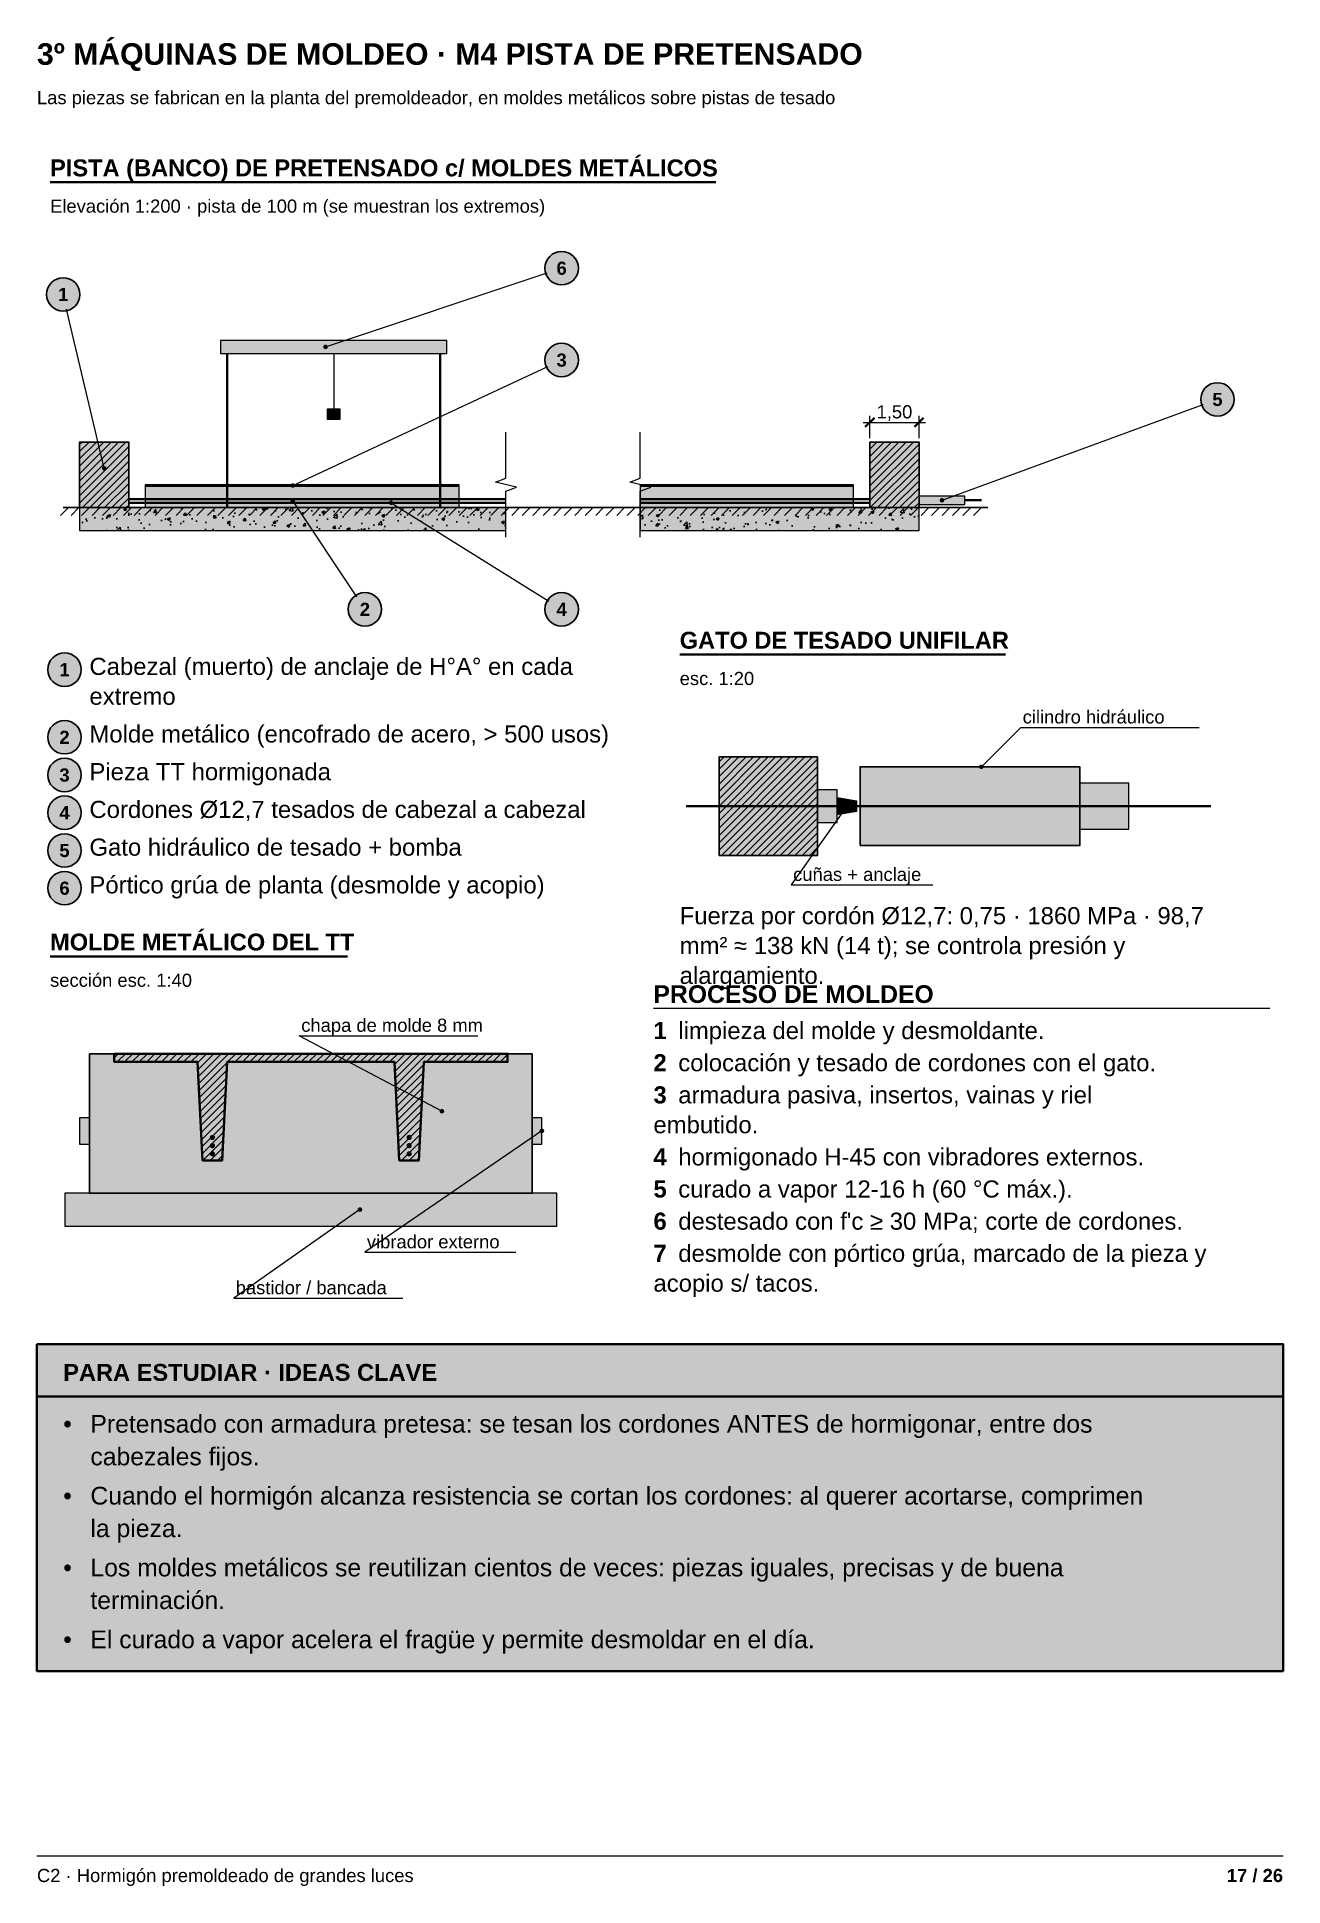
# Model space of a CAD drawing. Header units: millimetres. Extents: x 10 to 200, y 4 to 286.
import ezdxf
from ezdxf.enums import TextEntityAlignment as Align

# ---------------------------------------------------------------- set-up
doc = ezdxf.new("R2010")
doc.units = ezdxf.units.MM
for name, color, linetype in [('ARMADURAS-RELLENO', 9, 'Continuous'), ('CONTORNOS', 7, 'Continuous'), ('CONTORNOS-RAYADO', 8, 'Continuous'), ('CONTORNOS-RELLENO', 9, 'Continuous'), ('COTAS', 7, 'Continuous'), ('ESTUDIO', 7, 'Continuous'), ('ESTUDIO-RELLENO', 9, 'Continuous'), ('LINEAS', 7, 'Continuous'), ('MARCO', 7, 'Continuous'), ('REFERENCIAS', 7, 'Continuous'), ('REFERENCIAS-RELLENO', 9, 'Continuous'), ('TEXTOS', 7, 'Continuous')]:
    doc.layers.add(name, color=color, linetype=linetype)
doc.styles.add('ARIAL', font='arial.ttf')
doc.styles.add('ARIAL-NEGRITA', font='arialbd.ttf')

msp = doc.modelspace()

# ---------------------------------------------------------------- hatches: boundary and pattern name
at = {"layer": 'ARMADURAS-RELLENO', "true_color": 0x000000}
h = msp.add_hatch(color=18, dxfattribs=at)
h.dxf.hatch_style = 1
edge = h.paths.add_edge_path()
edge.add_arc((36.75, 118.5), 0.4, 0, 360)
h = msp.add_hatch(color=18, dxfattribs=at)
h.dxf.hatch_style = 1
edge = h.paths.add_edge_path()
edge.add_arc((66.75, 118.5), 0.4, 0, 360)
h = msp.add_hatch(color=18, dxfattribs=at)
h.dxf.hatch_style = 1
edge = h.paths.add_edge_path()
edge.add_arc((36.75, 117.25), 0.4, 0, 360)
h = msp.add_hatch(color=18, dxfattribs=at)
h.dxf.hatch_style = 1
edge = h.paths.add_edge_path()
edge.add_arc((36.75, 116), 0.4, 0, 360)
h = msp.add_hatch(color=18, dxfattribs=at)
h.dxf.hatch_style = 1
edge = h.paths.add_edge_path()
edge.add_arc((66.75, 117.25), 0.4, 0, 360)
h = msp.add_hatch(color=18, dxfattribs=at)
h.dxf.hatch_style = 1
edge = h.paths.add_edge_path()
edge.add_arc((66.75, 116), 0.4, 0, 360)
at = {"layer": 'CONTORNOS-RAYADO'}
h = msp.add_hatch(dxfattribs=at)
h.set_pattern_fill('ANSI31', color=8, scale=0.25)
h.paths.add_polyline_path([(16.5, 214.5), (24, 214.5), (24, 224.5), (16.5, 224.5)])
h = msp.add_hatch(dxfattribs=at)
h.set_pattern_fill('ANSI31', color=8, scale=0.25)
h.paths.add_polyline_path([(137, 214.5), (144.5, 214.5), (144.5, 224.5), (137, 224.5)])
h = msp.add_hatch(dxfattribs=at)
h.set_pattern_fill('AR-CONC', color=8, scale=0.025)
h.paths.add_polyline_path([(16.5, 211), (81.5, 211), (81.5, 214.5), (16.5, 214.5)])
h = msp.add_hatch(dxfattribs=at)
h.set_pattern_fill('AR-CONC', color=8, scale=0.025)
h.paths.add_polyline_path([(102, 211), (144.5, 211), (144.5, 214.5), (102, 214.5)])
h = msp.add_hatch(dxfattribs=at)
h.set_pattern_fill('ANSI31', color=8, scale=0.25)
h.paths.add_polyline_path([(114, 161.5), (129, 161.5), (129, 176.5), (114, 176.5)])
h = msp.add_hatch(dxfattribs=at)
h.set_pattern_fill('ANSI31', color=8, scale=0.25)
h.paths.add_polyline_path([(21.75, 130), (34.5, 130), (35.25, 115), (38.25, 115), (39, 130), (64.5, 130), (65.25, 115), (68.25, 115), (69, 130), (81.75, 130), (81.75, 131.25), (21.75, 131.25)])
at = {"layer": 'CONTORNOS-RELLENO', "true_color": 0xf2c230}
h = msp.add_hatch(color=40, dxfattribs=at)
h.dxf.hatch_style = 1
h.paths.add_polyline_path([(38, 238), (72.5, 238), (72.5, 240), (38, 240)])
at = {"layer": 'CONTORNOS-RELLENO', "true_color": 0x3a3a3a}
h = msp.add_hatch(color=250, dxfattribs=at)
h.dxf.hatch_style = 1
h.paths.add_polyline_path([(54.25, 228), (56.25, 228), (56.25, 229.5), (54.25, 229.5)])
at = {"layer": 'CONTORNOS-RELLENO', "true_color": 0xd3d6d9}
h = msp.add_hatch(color=254, dxfattribs=at)
h.dxf.hatch_style = 1
h.paths.add_polyline_path([(16.5, 214.5), (24, 214.5), (24, 224.5), (16.5, 224.5)])
h = msp.add_hatch(color=254, dxfattribs=at)
h.dxf.hatch_style = 1
h.paths.add_polyline_path([(137, 214.5), (144.5, 214.5), (144.5, 224.5), (137, 224.5)])
at = {"layer": 'CONTORNOS-RELLENO', "true_color": 0xe3dccb}
h = msp.add_hatch(color=254, dxfattribs=at)
h.dxf.hatch_style = 1
h.paths.add_polyline_path([(26.5, 217.75), (74.4, 217.75), (74.4, 218), (26.5, 218)])
at = {"layer": 'CONTORNOS-RELLENO', "true_color": 0x7d8a96}
h = msp.add_hatch(color=252, dxfattribs=at)
h.dxf.hatch_style = 1
h.paths.add_polyline_path([(26.5, 214.5), (74.4, 214.5), (74.4, 217.75), (26.5, 217.75)])
at = {"layer": 'CONTORNOS-RELLENO', "true_color": 0xe3dccb}
h = msp.add_hatch(color=254, dxfattribs=at)
h.dxf.hatch_style = 1
h.paths.add_polyline_path([(102, 217.75), (134.5, 217.75), (134.5, 218), (102, 218)])
at = {"layer": 'CONTORNOS-RELLENO', "true_color": 0x7d8a96}
h = msp.add_hatch(color=252, dxfattribs=at)
h.dxf.hatch_style = 1
h.paths.add_polyline_path([(102, 214.5), (134.5, 214.5), (134.5, 217.75), (102, 217.75)])
at = {"layer": 'CONTORNOS-RELLENO', "true_color": 0xe6e4df}
h = msp.add_hatch(color=254, dxfattribs=at)
h.dxf.hatch_style = 1
h.paths.add_polyline_path([(16.5, 211), (81.5, 211), (81.5, 214.5), (16.5, 214.5)])
h = msp.add_hatch(color=254, dxfattribs=at)
h.dxf.hatch_style = 1
h.paths.add_polyline_path([(102, 211), (144.5, 211), (144.5, 214.5), (102, 214.5)])
at = {"layer": 'CONTORNOS-RELLENO', "true_color": 0xf2c230}
h = msp.add_hatch(color=40, dxfattribs=at)
h.dxf.hatch_style = 1
h.paths.add_polyline_path([(144.5, 215), (151.5, 215), (151.5, 216.25), (144.5, 216.25)])
at = {"layer": 'CONTORNOS-RELLENO', "true_color": 0xd3d6d9}
h = msp.add_hatch(color=254, dxfattribs=at)
h.dxf.hatch_style = 1
h.paths.add_polyline_path([(114, 161.5), (129, 161.5), (129, 176.5), (114, 176.5)])
at = {"layer": 'CONTORNOS-RELLENO', "true_color": 0xf2c230}
h = msp.add_hatch(color=40, dxfattribs=at)
h.dxf.hatch_style = 1
h.paths.add_polyline_path([(135.5, 163), (169, 163), (169, 175), (135.5, 175)])
at = {"layer": 'CONTORNOS-RELLENO', "true_color": 0x777777}
h = msp.add_hatch(color=8, dxfattribs=at)
h.dxf.hatch_style = 1
h.paths.add_polyline_path([(169, 165.5), (176.5, 165.5), (176.5, 172.5), (169, 172.5)])
at = {"layer": 'CONTORNOS-RELLENO', "true_color": 0x999999}
h = msp.add_hatch(color=253, dxfattribs=at)
h.dxf.hatch_style = 1
h.paths.add_polyline_path([(129, 166.5), (132, 166.5), (132, 171.5), (129, 171.5)])
at = {"layer": 'CONTORNOS-RELLENO', "true_color": 0x3a3a3a}
h = msp.add_hatch(color=250, dxfattribs=at)
h.dxf.hatch_style = 1
h.paths.add_polyline_path([(132, 167.75), (135, 168.25), (135, 169.75), (132, 170.25)])
at = {"layer": 'CONTORNOS-RELLENO', "true_color": 0x7d8a96}
h = msp.add_hatch(color=252, dxfattribs=at)
h.dxf.hatch_style = 1
h.paths.add_polyline_path([(18, 131.25), (18, 110), (85.5, 110), (85.5, 131.25), (81.75, 131.25), (81.75, 130), (69, 130), (68.25, 115), (65.25, 115), (64.5, 130), (39, 130), (38.25, 115), (35.25, 115), (34.5, 130), (21.75, 130), (21.75, 131.25)])
at = {"layer": 'CONTORNOS-RELLENO', "true_color": 0xd3d6d9}
h = msp.add_hatch(color=254, dxfattribs=at)
h.dxf.hatch_style = 1
h.paths.add_polyline_path([(21.75, 130), (34.5, 130), (35.25, 115), (38.25, 115), (39, 130), (64.5, 130), (65.25, 115), (68.25, 115), (69, 130), (81.75, 130), (81.75, 131.25), (21.75, 131.25)])
at = {"layer": 'CONTORNOS-RELLENO', "true_color": 0xf2c230}
h = msp.add_hatch(color=40, dxfattribs=at)
h.dxf.hatch_style = 1
h.paths.add_polyline_path([(16.5, 117.5), (18, 117.5), (18, 121.5), (16.5, 121.5)])
h = msp.add_hatch(color=40, dxfattribs=at)
h.dxf.hatch_style = 1
h.paths.add_polyline_path([(85.5, 117.5), (87, 117.5), (87, 121.5), (85.5, 121.5)])
at = {"layer": 'CONTORNOS-RELLENO', "true_color": 0x888888}
h = msp.add_hatch(color=252, dxfattribs=at)
h.dxf.hatch_style = 1
h.paths.add_polyline_path([(14.25, 105), (89.25, 105), (89.25, 110), (14.25, 110)])
at = {"layer": 'ESTUDIO-RELLENO', "true_color": 0xfff8dc}
h = msp.add_hatch(color=7, dxfattribs=at)
h.dxf.hatch_style = 1
h.paths.add_polyline_path([(10, 87), (200, 87), (200, 37.1652), (10, 37.1652)])
at = {"layer": 'ESTUDIO-RELLENO', "true_color": 0xf3d77a}
h = msp.add_hatch(color=41, dxfattribs=at)
h.dxf.hatch_style = 1
h.paths.add_polyline_path([(10, 87), (200, 87), (200, 79), (10, 79)])
at = {"layer": 'REFERENCIAS-RELLENO', "true_color": 0xffffff}
h = msp.add_hatch(color=7, dxfattribs=at)
h.dxf.hatch_style = 1
edge = h.paths.add_edge_path()
edge.add_arc((90, 251), 2.55, 0, 360)
h = msp.add_hatch(color=7, dxfattribs=at)
h.dxf.hatch_style = 1
edge = h.paths.add_edge_path()
edge.add_arc((14, 247), 2.55, 0, 360)
at = {"layer": 'REFERENCIAS-RELLENO', "true_color": 0x000000}
h = msp.add_hatch(color=18, dxfattribs=at)
h.dxf.hatch_style = 1
edge = h.paths.add_edge_path()
edge.add_arc((54, 239), 0.35, 0, 360)
at = {"layer": 'REFERENCIAS-RELLENO', "true_color": 0xffffff}
h = msp.add_hatch(color=7, dxfattribs=at)
h.dxf.hatch_style = 1
edge = h.paths.add_edge_path()
edge.add_arc((90, 237), 2.55, 0, 360)
h = msp.add_hatch(color=7, dxfattribs=at)
h.dxf.hatch_style = 1
edge = h.paths.add_edge_path()
edge.add_arc((190, 231), 2.55, 0, 360)
at = {"layer": 'REFERENCIAS-RELLENO', "true_color": 0x000000}
h = msp.add_hatch(color=18, dxfattribs=at)
h.dxf.hatch_style = 1
edge = h.paths.add_edge_path()
edge.add_arc((20.25, 220.5), 0.35, 0, 360)
h = msp.add_hatch(color=18, dxfattribs=at)
h.dxf.hatch_style = 1
edge = h.paths.add_edge_path()
edge.add_arc((49, 217.875), 0.35, 0, 360)
h = msp.add_hatch(color=18, dxfattribs=at)
h.dxf.hatch_style = 1
edge = h.paths.add_edge_path()
edge.add_arc((49, 215.5), 0.35, 0, 360)
h = msp.add_hatch(color=18, dxfattribs=at)
h.dxf.hatch_style = 1
edge = h.paths.add_edge_path()
edge.add_arc((64, 215.25), 0.35, 0, 360)
h = msp.add_hatch(color=18, dxfattribs=at)
h.dxf.hatch_style = 1
edge = h.paths.add_edge_path()
edge.add_arc((148, 215.625), 0.35, 0, 360)
at = {"layer": 'REFERENCIAS-RELLENO', "true_color": 0xffffff}
h = msp.add_hatch(color=7, dxfattribs=at)
h.dxf.hatch_style = 1
edge = h.paths.add_edge_path()
edge.add_arc((60, 199), 2.55, 0, 360)
h = msp.add_hatch(color=7, dxfattribs=at)
h.dxf.hatch_style = 1
edge = h.paths.add_edge_path()
edge.add_arc((90, 199), 2.55, 0, 360)
h = msp.add_hatch(color=7, dxfattribs=at)
h.dxf.hatch_style = 1
edge = h.paths.add_edge_path()
edge.add_arc((14.2, 189.8), 2.55, 0, 360)
h = msp.add_hatch(color=7, dxfattribs=at)
h.dxf.hatch_style = 1
edge = h.paths.add_edge_path()
edge.add_arc((14.2, 179.5), 2.55, 0, 360)
h = msp.add_hatch(color=7, dxfattribs=at)
h.dxf.hatch_style = 1
edge = h.paths.add_edge_path()
edge.add_arc((14.2, 173.75), 2.55, 0, 360)
at = {"layer": 'REFERENCIAS-RELLENO', "true_color": 0x000000}
h = msp.add_hatch(color=18, dxfattribs=at)
h.dxf.hatch_style = 1
edge = h.paths.add_edge_path()
edge.add_arc((154, 175), 0.35, 0, 360)
at = {"layer": 'REFERENCIAS-RELLENO', "true_color": 0xffffff}
h = msp.add_hatch(color=7, dxfattribs=at)
h.dxf.hatch_style = 1
edge = h.paths.add_edge_path()
edge.add_arc((14.2, 168), 2.55, 0, 360)
at = {"layer": 'REFERENCIAS-RELLENO', "true_color": 0x000000}
h = msp.add_hatch(color=18, dxfattribs=at)
h.dxf.hatch_style = 1
edge = h.paths.add_edge_path()
edge.add_arc((133.5, 169), 0.35, 0, 360)
at = {"layer": 'REFERENCIAS-RELLENO', "true_color": 0xffffff}
h = msp.add_hatch(color=7, dxfattribs=at)
h.dxf.hatch_style = 1
edge = h.paths.add_edge_path()
edge.add_arc((14.2, 162.25), 2.55, 0, 360)
h = msp.add_hatch(color=7, dxfattribs=at)
h.dxf.hatch_style = 1
edge = h.paths.add_edge_path()
edge.add_arc((14.2, 156.5), 2.55, 0, 360)
at = {"layer": 'REFERENCIAS-RELLENO', "true_color": 0x000000}
h = msp.add_hatch(color=18, dxfattribs=at)
h.dxf.hatch_style = 1
edge = h.paths.add_edge_path()
edge.add_arc((71.75, 122.5), 0.35, 0, 360)
h = msp.add_hatch(color=18, dxfattribs=at)
h.dxf.hatch_style = 1
edge = h.paths.add_edge_path()
edge.add_arc((87, 119.5), 0.35, 0, 360)
h = msp.add_hatch(color=18, dxfattribs=at)
h.dxf.hatch_style = 1
edge = h.paths.add_edge_path()
edge.add_arc((59.25, 107.5), 0.35, 0, 360)

# ---------------------------------------------------------------- linework, layer by layer
at = {"layer": 'CONTORNOS', "lineweight": 13}
for points in [[(38, 238), (72.5, 238), (72.5, 240), (38, 240)], [(26.5, 214.5), (74.4, 214.5), (74.4, 217.75), (26.5, 217.75)], [(102, 214.5), (134.5, 214.5), (134.5, 217.75), (102, 217.75)], [(16.5, 211), (81.5, 211), (81.5, 214.5), (16.5, 214.5)], [(102, 211), (144.5, 211), (144.5, 214.5), (102, 214.5)], [(144.5, 215), (151.5, 215), (151.5, 216.25), (144.5, 216.25)], [(169, 165.5), (176.5, 165.5), (176.5, 172.5), (169, 172.5)], [(14.25, 105), (89.25, 105), (89.25, 110), (14.25, 110)]]:
    msp.add_lwpolyline(points, close=True, dxfattribs=at)
at = {"layer": 'CONTORNOS', "lineweight": 9}
for points in [[(54.25, 228), (56.25, 228), (56.25, 229.5), (54.25, 229.5)], [(26.5, 217.75), (74.4, 217.75), (74.4, 218), (26.5, 218)], [(102, 217.75), (134.5, 217.75), (134.5, 218), (102, 218)], [(129, 166.5), (132, 166.5), (132, 171.5), (129, 171.5)], [(132, 167.75), (135, 168.25), (135, 169.75), (132, 170.25)], [(16.5, 117.5), (18, 117.5), (18, 121.5), (16.5, 121.5)], [(85.5, 117.5), (87, 117.5), (87, 121.5), (85.5, 121.5)]]:
    msp.add_lwpolyline(points, close=True, dxfattribs=at)
at = {"layer": 'CONTORNOS', "lineweight": 25}
for points in [[(16.5, 214.5), (24, 214.5), (24, 224.5), (16.5, 224.5)], [(137, 214.5), (144.5, 214.5), (144.5, 224.5), (137, 224.5)], [(114, 161.5), (129, 161.5), (129, 176.5), (114, 176.5)], [(135.5, 163), (169, 163), (169, 175), (135.5, 175)], [(18, 131.25), (18, 110), (85.5, 110), (85.5, 131.25), (81.75, 131.25), (81.75, 130), (69, 130), (68.25, 115), (65.25, 115), (64.5, 130), (39, 130), (38.25, 115), (35.25, 115), (34.5, 130), (21.75, 130), (21.75, 131.25)]]:
    msp.add_lwpolyline(points, close=True, dxfattribs=at)
at = {"layer": 'CONTORNOS', "lineweight": 35}
msp.add_lwpolyline([(21.75, 130), (34.5, 130), (35.25, 115), (38.25, 115), (39, 130), (64.5, 130), (65.25, 115), (68.25, 115), (69, 130), (81.75, 130), (81.75, 131.25), (21.75, 131.25)], close=True, dxfattribs=at)
at = {"layer": 'COTAS', "lineweight": 9}
for points in [[(137, 225.1), (137, 228.5)], [(144.5, 225.1), (144.5, 228.5)]]:
    msp.add_lwpolyline(points, dxfattribs=at)
at = {"layer": 'COTAS', "lineweight": 13}
msp.add_lwpolyline([(136, 227.5), (145.5, 227.5)], dxfattribs=at)
at = {"layer": 'COTAS', "lineweight": 35}
for points in [[(136.3, 226.8), (137.7, 228.2)], [(143.8, 226.8), (145.2, 228.2)]]:
    msp.add_lwpolyline(points, dxfattribs=at)
at = {"layer": 'ESTUDIO', "color": 42, "lineweight": 35, "true_color": 0xc9a227}
for points in [[(10, 87), (200, 87), (200, 37.1652), (10, 37.1652)], [(10, 87), (200, 87), (200, 79), (10, 79)]]:
    msp.add_lwpolyline(points, close=True, dxfattribs=at)
at = {"layer": 'LINEAS', "lineweight": 35}
for points in [[(12, 264.1), (113.52, 264.1)], [(39, 214.5), (39, 238)], [(71.5, 214.5), (71.5, 238)], [(151.5, 215.625), (154, 215.625)], [(108, 192.1), (157.68, 192.1)], [(12, 146.1), (57.36, 146.1)]]:
    msp.add_lwpolyline(points, dxfattribs=at)
at = {"layer": 'LINEAS', "lineweight": 18}
for points in [[(55.25, 238), (55.25, 229.5)], [(104, 138.2), (198, 138.2)]]:
    msp.add_lwpolyline(points, dxfattribs=at)
at = {"layer": 'LINEAS', "lineweight": 13}
for points in [[(81.5, 210), (81.5, 217), (83.1, 217.6), (79.9, 218.4), (81.5, 219), (81.5, 226)], [(102, 210), (102, 217), (103.6, 217.6), (100.4, 218.4), (102, 219), (102, 226)]]:
    msp.add_lwpolyline(points, dxfattribs=at)
at = {"layer": 'LINEAS', "lineweight": 9}
for points in [[(14.8, 214.5), (13.6, 213.3)], [(16.4, 214.5), (15.2, 213.3)], [(18, 214.5), (16.8, 213.3)], [(19.6, 214.5), (18.4, 213.3)], [(21.2, 214.5), (20, 213.3)], [(22.8, 214.5), (21.6, 213.3)], [(24.4, 214.5), (23.2, 213.3)], [(26, 214.5), (24.8, 213.3)], [(27.6, 214.5), (26.4, 213.3)], [(29.2, 214.5), (28, 213.3)], [(30.8, 214.5), (29.6, 213.3)], [(32.4, 214.5), (31.2, 213.3)], [(34, 214.5), (32.8, 213.3)], [(35.6, 214.5), (34.4, 213.3)], [(37.2, 214.5), (36, 213.3)], [(38.8, 214.5), (37.6, 213.3)], [(40.4, 214.5), (39.2, 213.3)], [(42, 214.5), (40.8, 213.3)], [(43.6, 214.5), (42.4, 213.3)], [(45.2, 214.5), (44, 213.3)], [(46.8, 214.5), (45.6, 213.3)], [(48.4, 214.5), (47.2, 213.3)], [(50, 214.5), (48.8, 213.3)], [(51.6, 214.5), (50.4, 213.3)], [(53.2, 214.5), (52, 213.3)], [(54.8, 214.5), (53.6, 213.3)], [(56.4, 214.5), (55.2, 213.3)], [(58, 214.5), (56.8, 213.3)], [(59.6, 214.5), (58.4, 213.3)], [(61.2, 214.5), (60, 213.3)], [(62.8, 214.5), (61.6, 213.3)], [(64.4, 214.5), (63.2, 213.3)], [(66, 214.5), (64.8, 213.3)], [(67.6, 214.5), (66.4, 213.3)], [(69.2, 214.5), (68, 213.3)], [(70.8, 214.5), (69.6, 213.3)], [(72.4, 214.5), (71.2, 213.3)], [(74, 214.5), (72.8, 213.3)], [(75.6, 214.5), (74.4, 213.3)], [(77.2, 214.5), (76, 213.3)], [(78.8, 214.5), (77.6, 213.3)], [(80.4, 214.5), (79.2, 213.3)], [(82, 214.5), (80.8, 213.3)], [(83.6, 214.5), (82.4, 213.3)], [(85.2, 214.5), (84, 213.3)], [(86.8, 214.5), (85.6, 213.3)], [(88.4, 214.5), (87.2, 213.3)], [(90, 214.5), (88.8, 213.3)], [(91.6, 214.5), (90.4, 213.3)], [(93.2, 214.5), (92, 213.3)], [(94.8, 214.5), (93.6, 213.3)], [(96.4, 214.5), (95.2, 213.3)], [(98, 214.5), (96.8, 213.3)], [(99.6, 214.5), (98.4, 213.3)], [(101.2, 214.5), (100, 213.3)], [(102.8, 214.5), (101.6, 213.3)], [(104.4, 214.5), (103.2, 213.3)], [(106, 214.5), (104.8, 213.3)], [(107.6, 214.5), (106.4, 213.3)], [(109.2, 214.5), (108, 213.3)], [(110.8, 214.5), (109.6, 213.3)], [(112.4, 214.5), (111.2, 213.3)], [(114, 214.5), (112.8, 213.3)], [(115.6, 214.5), (114.4, 213.3)], [(117.2, 214.5), (116, 213.3)], [(118.8, 214.5), (117.6, 213.3)], [(120.4, 214.5), (119.2, 213.3)], [(122, 214.5), (120.8, 213.3)], [(123.6, 214.5), (122.4, 213.3)], [(125.2, 214.5), (124, 213.3)], [(126.8, 214.5), (125.6, 213.3)], [(128.4, 214.5), (127.2, 213.3)], [(130, 214.5), (128.8, 213.3)], [(131.6, 214.5), (130.4, 213.3)], [(133.2, 214.5), (132, 213.3)], [(134.8, 214.5), (133.6, 213.3)], [(136.4, 214.5), (135.2, 213.3)], [(138, 214.5), (136.8, 213.3)], [(139.6, 214.5), (138.4, 213.3)], [(141.2, 214.5), (140, 213.3)], [(142.8, 214.5), (141.6, 213.3)], [(144.4, 214.5), (143.2, 213.3)], [(146, 214.5), (144.8, 213.3)], [(147.6, 214.5), (146.4, 213.3)], [(149.2, 214.5), (148, 213.3)], [(150.8, 214.5), (149.6, 213.3)], [(152.4, 214.5), (151.2, 213.3)], [(154, 214.5), (152.8, 213.3)]]:
    msp.add_lwpolyline(points, dxfattribs=at)
at = {"layer": 'LINEAS', "lineweight": 25}
msp.add_lwpolyline([(14, 214.5), (155, 214.5)], dxfattribs=at)
at = {"layer": 'LINEAS', "color": 26, "lineweight": 35, "true_color": 0x7a1f1f}
for points in [[(24, 215.8), (81.5, 215.8)], [(24, 215.25), (81.5, 215.25)], [(102, 215.8), (137, 215.8)], [(102, 215.25), (137, 215.25)], [(109, 169), (189, 169)]]:
    msp.add_lwpolyline(points, dxfattribs=at)
at = {"layer": 'MARCO', "color": 253, "lineweight": 13, "true_color": 0x999999}
msp.add_lwpolyline([(10, 9), (200, 9)], dxfattribs=at)
at = {"layer": 'REFERENCIAS', "lineweight": 13}
for points in [[(54, 239), (87.818, 250.2727)], [(20.25, 220.5), (14.528, 244.7614)], [(49, 217.875), (87.9156, 236.0277)], [(148, 215.625), (187.8402, 230.2093)], [(49, 215.5), (58.7242, 200.9137)], [(64, 215.25), (88.0496, 200.219)], [(154, 175), (160, 181)], [(160, 181), (187.2, 181)], [(133.5, 169), (125, 157)], [(125, 157), (146.6, 157)], [(71.75, 122.5), (50, 134)], [(50, 134), (77.2, 134)], [(87, 119.5), (60, 101)], [(59.25, 107.5), (40, 94)], [(60, 101), (83, 101)], [(40, 94), (65.8, 94)]]:
    msp.add_lwpolyline(points, dxfattribs=at)
at = {"layer": 'REFERENCIAS', "lineweight": 25}
for centre in [(90, 251), (14, 247), (90, 237), (190, 231), (60, 199), (90, 199), (14.2, 189.8), (14.2, 179.5), (14.2, 173.75), (14.2, 168), (14.2, 162.25), (14.2, 156.5)]:
    msp.add_circle(centre, 2.55, dxfattribs=at)

# ---------------------------------------------------------------- texts
at = {"layer": 'COTAS', "style": 'ARIAL'}
msp.add_text('1,50', height=2.0048, dxfattribs=at).set_placement((140.75, 228.1), align=Align.CENTER)
at = {"layer": 'ESTUDIO'}
for s, height, style, p in [('PARA ESTUDIAR · IDEAS CLAVE', 2.5776, 'ARIAL-NEGRITA', (14, 81.4)), ('Pretensado con armadura pretesa: se tesan los cordones ANTES de hormigonar, entre dos', 2.69932, 'ARIAL', (18.147, 73.5)), ('•', 2.6993, 'ARIAL', (14, 73.5)), ('cabezales fijos.', 2.69932, 'ARIAL', (18.147, 68.5236)), ('Cuando el hormigón alcanza resistencia se cortan los cordones: al querer acortarse, comprimen', 2.69932, 'ARIAL', (18.147, 62.5472)), ('•', 2.6993, 'ARIAL', (14, 62.5472)), ('la pieza.', 2.69932, 'ARIAL', (18.147, 57.5708)), ('Los moldes metálicos se reutilizan cientos de veces: piezas iguales, precisas y de buena', 2.69932, 'ARIAL', (18.147, 51.5944)), ('•', 2.6993, 'ARIAL', (14, 51.5944)), ('terminación.', 2.69932, 'ARIAL', (18.147, 46.618)), ('•', 2.6993, 'ARIAL', (14, 40.6416)), ('El curado a vapor acelera el fragüe y permite desmoldar en el día.', 2.69932, 'ARIAL', (18.147, 40.6416))]:
    msp.add_text(s, height=height, dxfattribs=dict(at, style=style)).set_placement(p)
at = {"layer": 'MARCO', "color": 251, "true_color": 0x666666, "style": 'ARIAL'}
msp.add_text('C2 · Hormigón premoldeado de grandes luces', height=2.0048, dxfattribs=at).set_placement((10, 5))
at = {"layer": 'MARCO', "color": 250, "true_color": 0x444444, "style": 'ARIAL-NEGRITA'}
msp.add_text('17 / 26', height=2.0048, dxfattribs=at).set_placement((200, 5), align=Align.RIGHT)
at = {"layer": 'REFERENCIAS', "style": 'ARIAL-NEGRITA'}
for s, p in [('6', (90, 249.992)), ('1', (14, 245.992)), ('3', (90, 235.992)), ('5', (190, 229.992)), ('2', (60, 197.992)), ('4', (90, 197.992)), ('1', (14.2, 188.792)), ('2', (14.2, 178.492)), ('3', (14.2, 172.742)), ('4', (14.2, 166.992)), ('5', (14.2, 161.242)), ('6', (14.2, 155.492))]:
    msp.add_text(s, height=2.0048, dxfattribs=at).set_placement(p, align=Align.CENTER)
at = {"layer": 'TEXTOS'}
for s, height, style, p in [('3º MÁQUINAS DE MOLDEO · M4 PISTA DE PRETENSADO', 3.2936, 'ARIAL-NEGRITA', (10, 282)), ('PISTA (BANCO) DE PRETENSADO c/ MOLDES METÁLICOS', 2.5776, 'ARIAL-NEGRITA', (12, 265)), ('GATO DE TESADO UNIFILAR', 2.5776, 'ARIAL-NEGRITA', (108, 193)), ('Cabezal (muerto) de anclaje de H°A° en cada', 2.60624, 'ARIAL', (18, 189)), ('extremo', 2.60624, 'ARIAL', (18, 184.45)), ('cilindro hidráulico', 2.0048, 'ARIAL', (160.3, 181.6)), ('Molde metálico (encofrado de acero, > 500 usos)', 2.60624, 'ARIAL', (18, 178.7)), ('Pieza TT hormigonada', 2.60624, 'ARIAL', (18, 172.95)), ('Cordones Ø12,7 tesados de cabezal a cabezal', 2.60624, 'ARIAL', (18, 167.2)), ('Gato hidráulico de tesado + bomba', 2.60624, 'ARIAL', (18, 161.45)), ('Pórtico grúa de planta (desmolde y acopio)', 2.60624, 'ARIAL', (18, 155.7)), ('cuñas + anclaje', 2.0048, 'ARIAL', (125.3, 157.6)), ('Fuerza por cordón Ø12,7: 0,75 · 1860 MPa · 98,7', 2.60624, 'ARIAL', (108, 151)), ('MOLDE METÁLICO DEL TT', 2.5776, 'ARIAL-NEGRITA', (12, 147)), ('mm² ≈ 138 kN (14 t); se controla presión y', 2.60624, 'ARIAL', (108, 146.45)), ('alargamiento.', 2.60624, 'ARIAL', (108, 141.9)), ('PROCESO DE MOLDEO', 2.69932, 'ARIAL-NEGRITA', (104, 139)), ('chapa de molde 8 mm', 2.0048, 'ARIAL', (50.3, 134.6)), ('1', 2.6062, 'ARIAL-NEGRITA', (104, 133.4875)), ('limpieza del molde y desmoldante.', 2.60624, 'ARIAL', (107.7856, 133.4875)), ('2', 2.6062, 'ARIAL-NEGRITA', (104, 128.5875)), ('colocación y tesado de cordones con el gato.', 2.60624, 'ARIAL', (107.7856, 128.5875)), ('3', 2.6062, 'ARIAL-NEGRITA', (104, 123.6875)), ('armadura pasiva, insertos, vainas y riel', 2.60624, 'ARIAL', (107.7856, 123.6875)), ('embutido.', 2.60624, 'ARIAL', (104, 119.1375)), ('4', 2.6062, 'ARIAL-NEGRITA', (104, 114.2375)), ('hormigonado H-45 con vibradores externos.', 2.60624, 'ARIAL', (107.7856, 114.2375)), ('5', 2.6062, 'ARIAL-NEGRITA', (104, 109.3375)), ('curado a vapor 12-16 h (60 °C máx.).', 2.60624, 'ARIAL', (107.7856, 109.3375)), ("destesado con f'c ≥ 30 MPa; corte de cordones.", 2.60624, 'ARIAL', (107.7856, 104.4375)), ('6', 2.6062, 'ARIAL-NEGRITA', (104, 104.4375)), ('vibrador externo', 2.0048, 'ARIAL', (60.3, 101.6)), ('7', 2.6062, 'ARIAL-NEGRITA', (104, 99.5375)), ('desmolde con pórtico grúa, marcado de la pieza y', 2.60624, 'ARIAL', (107.7856, 99.5375)), ('bastidor / bancada', 2.0048, 'ARIAL', (40.3, 94.6)), ('acopio s/ tacos.', 2.60624, 'ARIAL', (104, 94.9875))]:
    msp.add_text(s, height=height, dxfattribs=dict(at, style=style)).set_placement(p)
at = {"layer": 'TEXTOS', "color": 250, "true_color": 0x333333, "style": 'ARIAL'}
msp.add_text('Las piezas se fabrican en la planta del premoldeador, en moldes metálicos sobre pistas de tesado', height=2.0048, dxfattribs=at).set_placement((10, 276))
at = {"layer": 'TEXTOS', "color": 250, "true_color": 0x222222, "style": 'ARIAL'}
for s, p in [('Elevación 1:200 · pista de 100 m (se muestran los extremos)', (12, 259.46)), ('esc. 1:20', (108, 187.46)), ('sección esc. 1:40', (12, 141.46))]:
    msp.add_text(s, height=2.0048, dxfattribs=at).set_placement(p)

doc.saveas('drawing.dxf')
